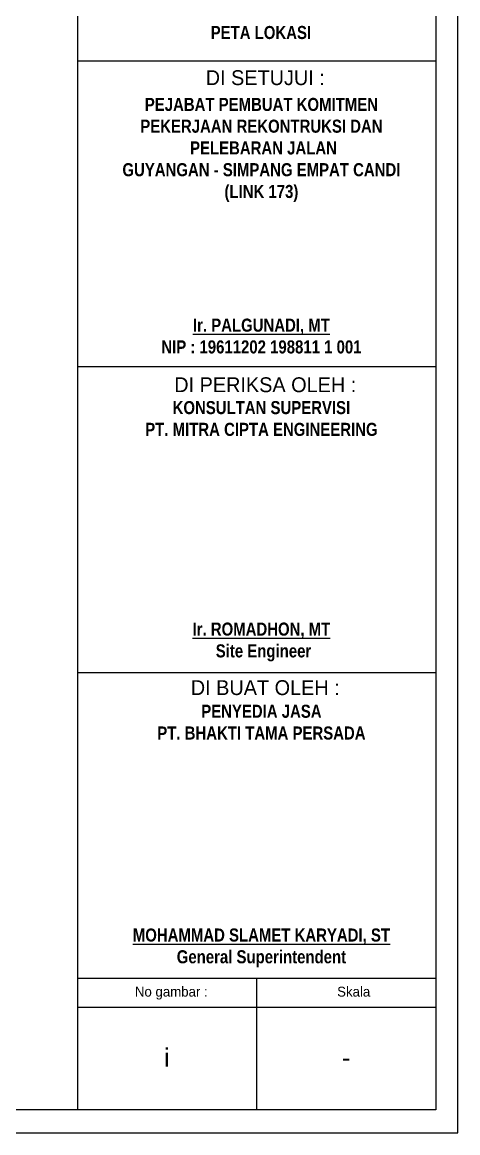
# Model space of a CAD drawing. Header units: millimetres. Extents: x 658 to 813, y 806 to 883.
# Drawn here: x 807.51 to 812.95, y 849.01 to 862.86 of the extents above; entities that cross this region are included whole.
import ezdxf
from ezdxf.enums import TextEntityAlignment as Align

# ---------------------------------------------------------------- set-up
doc = ezdxf.new("R2010")
doc.units = ezdxf.units.MM
doc.header["$LTSCALE"] = 0.1
doc.layers.add('alfin', color=7, linetype='Continuous', lineweight=9, true_color=0xffffff)
doc.layers.add('BLUE', color=5, linetype='Continuous')
doc.layers.add('new', color=255, linetype='Continuous')
doc.styles.add('ARIAL', font='arial.ttf')
doc.styles.add('Century', font='GOTHIC.TTF', dxfattribs={"oblique": 30, "height": 2})
doc.styles.add('E', font='ARIALN.TTF', dxfattribs={"height": 3})

# ---------------------------------------------------------------- blocks, each defined once
blk = doc.blocks.new('LOKASI')
blk.add_lwpolyline([(20620.645, 3407.919), (20678.101, 3407.919), (20678.101, 3448.549), (20620.645, 3448.549)], close=True)
at = {"color": 7}
blk.add_lwpolyline([(20621.16, 3448.013), (20677.586, 3448.013), (20677.586, 3408.455), (20621.16, 3408.455)], close=True, dxfattribs=at)
at = {"layer": 'BLUE', "color": 7}
for points in [[(20669.189, 3448.013), (20669.189, 3408.455)], [(20669.189, 3433.013), (20677.586, 3433.013)], [(20669.189, 3425.853), (20677.586, 3425.853)], [(20669.189, 3418.693), (20677.586, 3418.693)], [(20669.189, 3411.537), (20677.586, 3411.537)], [(20673.388, 3411.537), (20673.388, 3408.455)], [(20669.189, 3410.861), (20677.586, 3410.861)]]:
    blk.add_lwpolyline(points, dxfattribs=at)
at = {"color": 7, "style": 'Century'}
for s, height, p in [('DI SETUJUI :', 0.34773, (20673.59, 3432.618)), ('DI PERIKSA OLEH :', 0.34773, (20673.59, 3425.43)), ('DI BUAT OLEH :', 0.34773, (20673.59, 3418.34)), ('No gambar :', 0.23182, (20671.389, 3411.224)), ('Skala', 0.2318, (20675.662, 3411.224))]:
    blk.add_text(s, height=height, dxfattribs=at).set_placement(p, align=Align.MIDDLE_CENTER)
at = {"color": 7, "char_height": 0.30553, "width": 9.54613, "attachment_point": 5, "style": 'E'}
for s, insert in [('\\pi-0.072248,l0.072248,t0.072248;{\\fArial Narrow|b1|i0|c0|p34;PETA LOKASI}', (20673.488, 3433.673)), ('\\pi-0.072248,l0.072248,t0.072248;{\\fArial Narrow|b1|i0|c0|p34;PEJABAT PEMBUAT KOMITMEN \\PPEKERJAAN REKONTRUKSI DAN\\P PELEBARAN JALAN \\PGUYANGAN - SIMPANG EMPAT CANDI \\P(LINK 173)}', (20673.5, 3430.927)), ('\\pi-0.072248,l0.072248,t0.072248;{\\fArial Narrow|b1|i0|c0|p34;\\LIr. PALGUNADI, MT\\P\\lNIP : 19611202 198811 1 001}', (20673.5, 3426.568)), ('\\pi-0.072248,l0.072248,t0.072248;{\\fArial Narrow|b1|i0|c0|p34;KONSULTAN SUPERVISI\\PPT. MITRA CIPTA ENGINEERING}', (20673.5, 3424.638)), ('\\pi-0.072248,l0.072248,t0.072248;{\\fArial Narrow|b1|i0|c0|p34;\\LIr. ROMADHON, MT\\P\\l Site Engineer}', (20673.5, 3419.408)), ('\\pi-0.072248,l0.072248,t0.072248;{\\fArial Narrow|b1|i0|c0|p34;PENYEDIA JASA\\PPT. BHAKTI TAMA PERSADA}', (20673.5, 3417.53)), ('\\pi-0.072248,l0.072248,t0.072248;{\\fArial Narrow|b1|i0|c0|p34;\\LMOHAMMAD SLAMET KARYADI, ST\\P\\lGeneral Superintendent}', (20673.5, 3412.248))]:
    blk.add_mtext(s, dxfattribs=dict(at, insert=insert))

msp = doc.modelspace()

# ---------------------------------------------------------------- block references
at = {"layer": 'new', "color": 7, "xscale": 0.5329260926819188, "yscale": 0.5329260926819188, "zscale": 0.5329260926818719}
msp.add_blockref('LOKASI', (-10206.9488, -967.1635), dxfattribs=at)

# ---------------------------------------------------------------- texts
at = {"layer": 'alfin', "color": 7, "linetype": 'ByBlock', "style": 'ARIAL'}
for s, p in [('i', (809.319, 849.8292)), ('-', (811.5565, 849.8292))]:
    msp.add_text(s, height=0.23, dxfattribs=at).set_placement(p, align=Align.CENTER)

doc.saveas('drawing.dxf')
